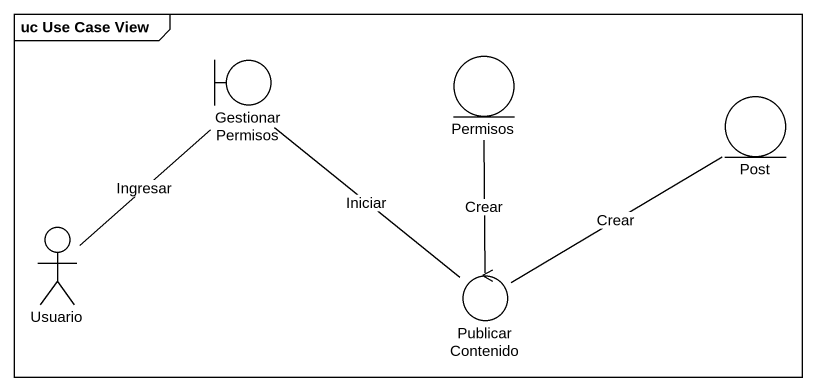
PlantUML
@startuml
mainframe uc Use Case View
boundary GestionarPermisos
entity Permisos
entity Post
actor Usuario
control PublicarContenido
GestionarPermisos -- PublicarContenido : Iniciar
Usuario -up- GestionarPermisos : Ingresar
PublicarContenido -up- Permisos : Crear
PublicarContenido -up- Post : Crear
@enduml
